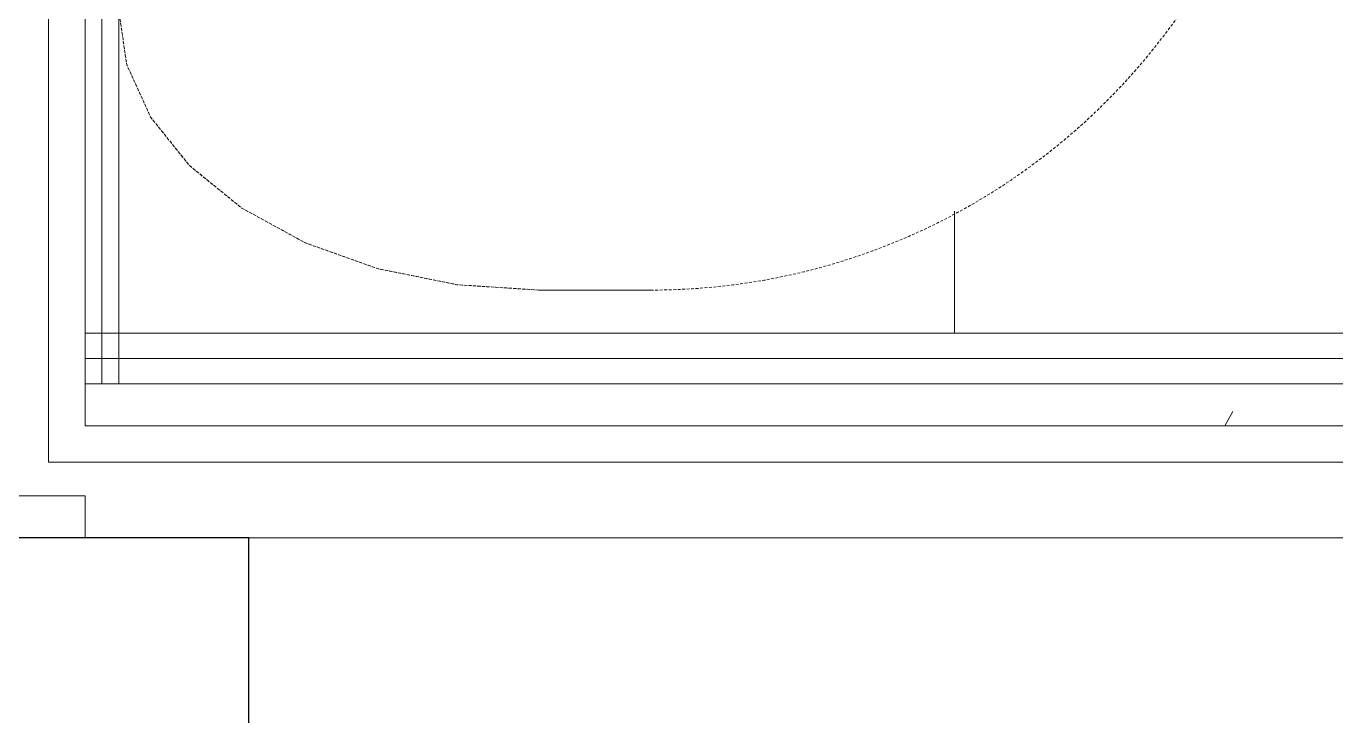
# Model space of a CAD drawing. Header units: millimetres. Extents: x -11798 to 72626, y -32713 to 44110.
# Drawn here: x 7389 to 7856.5, y 12524.7 to 12770.9 of the extents above; entities that cross this region are included whole.
import ezdxf

# ---------------------------------------------------------------- set-up
doc = ezdxf.new("R2010")
doc.units = ezdxf.units.MM
doc.linetypes.add('200_ШТРИХ_ш1п0_6_', pattern=[1.6, 1, -0.6])
for name, color, linetype, lineweight in [('Перекрытие', 7, 'Continuous', 18), ('Перекрытие штриховка', 7, 'Continuous', 18), ('Сантехника', 7, 'Continuous', 18), ('Стены внутренние', 7, 'Continuous', 18), ('Стены несущие', 7, 'Continuous', 30), ('Стены отделка', 7, 'Continuous', 30), ('Стены штриховка', 7, 'Continuous', 9)]:
    doc.layers.add(name, color=color, linetype=linetype, lineweight=lineweight)

# ---------------------------------------------------------------- blocks, each defined once
blk = doc.blocks.new('ADSK_Умывальник с 3 смесителемями - Умывальник-1755934-План полов 3-го этажа')
at = {"layer": 'Сантехника', "linetype": '200_ШТРИХ_ш1п0_6_'}
blk.add_line((-1000, -150), (-1000, -190), dxfattribs=at)
at = {"layer": 'Сантехника', "color": 251, "linetype": '200_ШТРИХ_ш1п0_6_', "true_color": 0x666666}
blk.add_line((-1000, -190), (-1000, -150), dxfattribs=at)
at = {"layer": 'Сантехника', "linetype": '200_ШТРИХ_ш1п0_6_', "flags": 128}
blk.add_lwpolyline([(-900, 0), (-919.51, -2.88), (-938.27, -11.42), (-955.56, -25.28), (-970.71, -43.93), (-983.15, -66.66), (-992.39, -92.6), (-998.08, -120.74), (-1000, -150)], dxfattribs=at)
at = {"layer": 'Сантехника', "color": 251, "linetype": '200_ШТРИХ_ш1п0_6_', "true_color": 0x666666, "flags": 128}
blk.add_lwpolyline([(-1000, -150), (-998.08, -120.74), (-992.39, -92.6), (-983.15, -66.66), (-970.71, -43.93), (-955.56, -25.28), (-938.27, -11.42), (-919.51, -2.88), (-900, 0)], dxfattribs=at)
at = {"layer": 'Сантехника', "linetype": '200_ШТРИХ_ш1п0_6_'}
blk.add_arc((-770, -190), 230, 180, 270, dxfattribs=at)
at = {"layer": 'Сантехника', "color": 251, "linetype": '200_ШТРИХ_ш1п0_6_', "true_color": 0x666666}
blk.add_arc((-770, -190), 230, 180, 270, dxfattribs=at)

msp = doc.modelspace()

# ---------------------------------------------------------------- hatches: boundary and pattern name
at = {"layer": 'Перекрытие штриховка', "lineweight": 9, "true_color": 0x787878}
h = msp.add_hatch(dxfattribs=at)
h.set_pattern_fill('FP_31', color=8, style=0, pattern_type=2)
h.set_pattern_definition([(270, (8920, 16243.26), (600, 4e-14), []), (0, (8920, 16243.26), (0, 600), [])])
h.paths.add_polyline_path([(9968.702, 12248.264), (10065, 12249.29), (10065, 12288.264), (10016, 12288.264), (10016, 12294.764), (9999.5, 12294.764), (9999.5, 12321.764), (9988, 12321.764), (9988, 12328.264), (10065, 12328.264), (10065, 12628.264), (10075, 12628.264), (10075, 12661.264), (10102, 12661.264), (10102, 14996.848), (8905, 14980.09), (8905, 14710.105), (7422, 14710.105), (7422, 14576.685), (7424.882, 14596.194), (7433.418, 14614.953), (7447.28, 14632.242), (7465.934, 14647.396), (7491.26, 14660.757), (7514.597, 14669.073), (7542.736, 14674.763), (7587, 14676.685), (7612, 14676.685), (7663.18, 14670.918), (7713.058, 14653.113), (7755.403, 14626.506), (7791.821, 14590.088), (7819.223, 14546.478), (7836.233, 14497.865), (7842, 14446.685), (7840.873, 12896.685), (7836.233, 12855.505), (7819.223, 12806.892), (7788.925, 12760.386), (7755.403, 12726.864), (7711.793, 12699.462), (7663.18, 12682.451), (7612, 12676.685), (7557, 12677.67), (7542.736, 12678.606), (7510.985, 12685.584), (7488.664, 12693.538), (7465.934, 12705.974), (7447.28, 12721.128), (7433.418, 12738.417), (7424.882, 12757.176), (7422, 12776.685), (7422, 12661.264), (9045, 12661.264), (9045, 12628.264), (9055, 12628.264), (9055, 12328.264), (9132, 12328.264), (9132, 12321.764), (9120.5, 12321.764), (9120.5, 12294.764), (9104, 12294.764), (9104, 12288.264), (9055, 12288.264), (9055, 12248.264), (9861.718, 12248.264), (9965.452, 12308.155), (9968.702, 12302.526), (9978.731, 12308.155), (9992.371, 12285.014), (10002.121, 12290.644), (10005.162, 12284.894), (9941.718, 12248.264)])
at = {"layer": 'Стены внутренние', "lineweight": 9}
h = msp.add_hatch(dxfattribs=at)
h.set_pattern_fill('FP_5', color=256, style=0, pattern_type=2)
h.set_pattern_definition([(0, (0, 0), (406.4, 101.6), [33.528, -271.272, 33.528, -271.272, -1625.6]), (0, (0, 0), (406.4, 101.6), [-609.6, 33.528, -576.072, 33.528, -271.272, -711.2]), (0, (0, 0), (406.4, 101.6), [-1524, 33.528, -169.672, 33.528, -474.472]), (120, (152.4, 50.8), (-291.1882, 301.1527), [33.528, -271.272, 33.528, -271.272, -1625.6]), (120, (152.4, 50.8), (-291.1882, 301.1527), [-609.6, 33.528, -576.072, 33.528, -271.272, -711.2]), (120, (152.4, 50.8), (-291.1882, 301.1527), [-1524, 33.528, -169.672, 33.528, -474.472]), (240, (203.2, 254), (-115.2118, -402.7527), [33.528, -271.272, 33.528, -271.272, -1625.6]), (240, (203.2, 254), (-115.2118, -402.7527), [-609.6, 33.528, -576.072, 33.528, -271.272, -711.2]), (240, (203.2, 254), (-115.2118, -402.7527), [-1524, 33.528, -169.672, 33.528, -474.472])])
h.paths.add_polyline_path([(9026.468, 12628.264), (9045, 12628.264), (9045, 12643.264), (7410, 12643.264), (7410, 12628.264), (8481.078, 12628.264)])
h.paths.add_polyline_path([(10135, 12628.264), (10135, 12643.264), (10075, 12643.264), (10075, 12628.264), (10129.017, 12628.264)])

# ---------------------------------------------------------------- linework, layer by layer
at = {"layer": 'Перекрытие', "color": 253, "true_color": 0xa3a3a3}
msp.add_line((7422, 12661.264), (7422, 14710.105), dxfattribs=at)
at = {"layer": 'Стены несущие'}
for p, q in [((7468.494, 12588.264), (7230, 12588.264)), ((7468.494, 12088.264), (7468.494, 12588.264))]:
    msp.add_line(p, q, dxfattribs=at)
at = {"layer": 'Стены отделка', "lineweight": 9}
for p, q in [((7410, 14725.105), (7410, 12628.264)), ((9045, 12661.264), (7410, 12661.264)), ((7422, 12643.264), (7422, 12661.264)), ((7410, 12643.264), (7422, 12643.264)), ((8468.578, 12628.264), (7410, 12628.264)), ((7370, 12603.264), (7410, 12603.264)), ((7410, 12603.264), (7410, 12588.264)), ((7468.494, 12588.264), (8481.078, 12588.264))]:
    msp.add_line(p, q, dxfattribs=at)
at = {"layer": 'Стены штриховка'}
for p, q in [((7397, 12615.264), (7397, 14738.105)), ((7416, 12643.264), (7416, 14710.105)), ((9045, 12652.264), (7410, 12652.264)), ((9045, 12643.264), (7422, 12643.264)), ((7397, 12615.264), (8481.078, 12615.264))]:
    msp.add_line(p, q, dxfattribs=at)

# ---------------------------------------------------------------- block references
at = {"layer": 'Сантехника', "color": 254, "linetype": '200_ШТРИХ_ш1п0_6_', "true_color": 0xdddddd, "rotation": 89.99999999999945}
msp.add_blockref('ADSK_Умывальник с 3 смесителемями - Умывальник-1755934-План полов 3-го этажа', (7422, 13676.685), dxfattribs=at)

doc.saveas('drawing.dxf')
